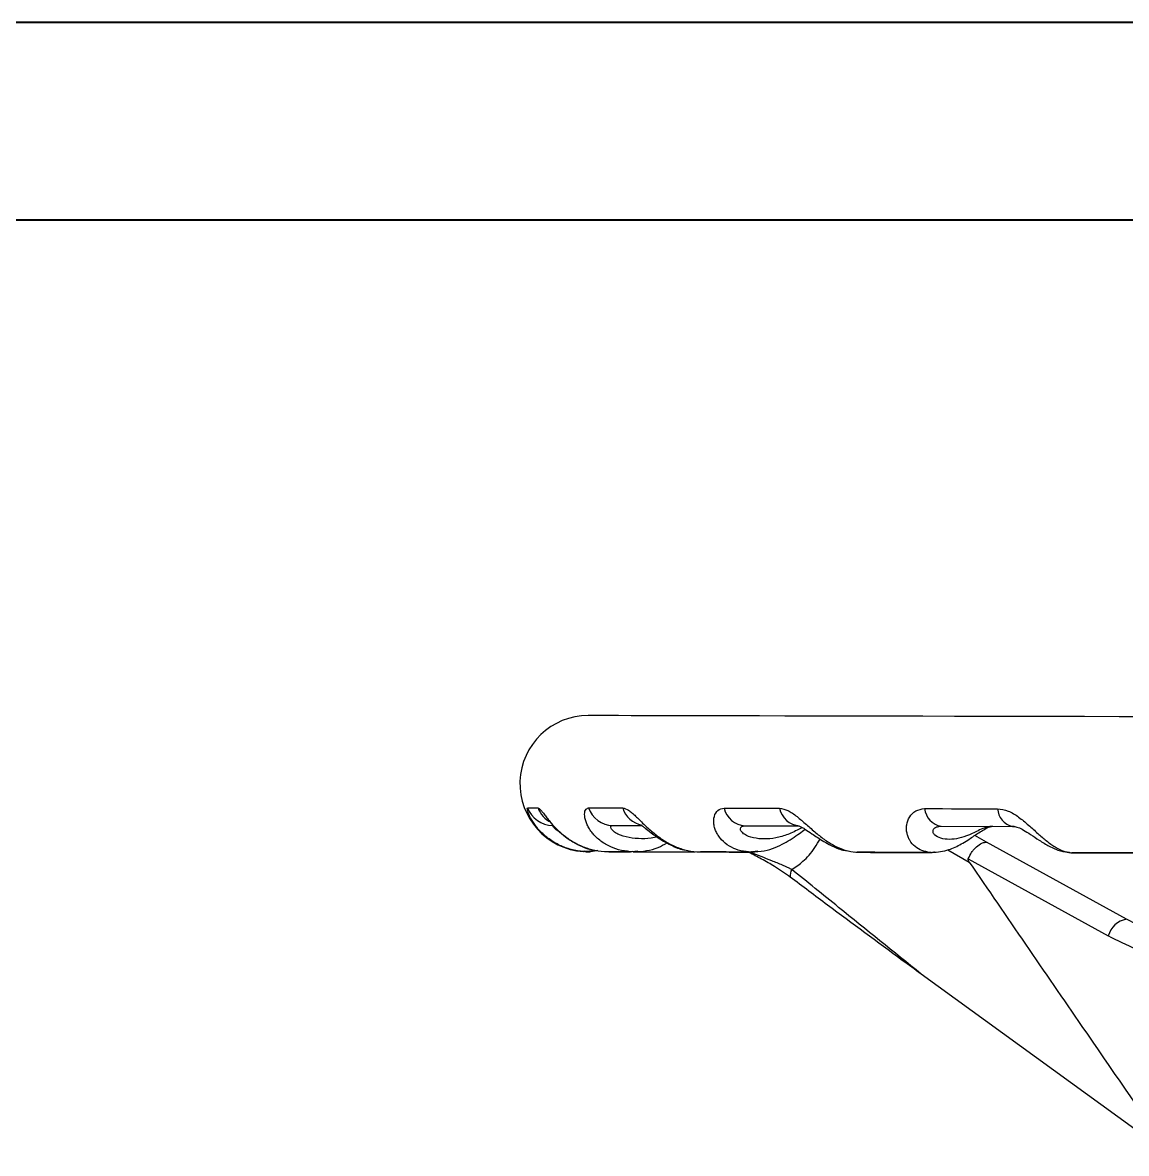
# Model space of a CAD drawing. Header units: millimetres. Extents: x 1890 to 4327, y 775 to 2498.
# Drawn here: x 2383.4 to 2545.5, y 2331.8 to 2497.9 of the extents above; entities that cross this region are included whole.
import ezdxf

# ---------------------------------------------------------------- set-up
doc = ezdxf.new("R2010")
doc.units = ezdxf.units.MM
doc.layers.add('AM_BOR', color=7, linetype='Continuous', lineweight=50)
doc.layers.add('粗实线', color=7, linetype='Continuous', lineweight=40)

# ---------------------------------------------------------------- blocks, each defined once
blk = doc.blocks.new('rA3')
at = {"layer": '粗实线'}
for p, q in [((753.384, 421.26), (333.384, 421.26)), ((748.384, 416.26), (358.384, 416.26))]:
    blk.add_line(p, q, dxfattribs=at)

msp = doc.modelspace()

# ---------------------------------------------------------------- linework, layer by layer
at = {"color": 7, "linetype": 'Continuous', "lineweight": 25}
for p, q in [((2470.055, 2379.958), (2474.301, 2379.949)), ((2489.515, 2379.916), (2497.482, 2379.899)), ((2497.403, 2379.899), (2497.461, 2379.899)), ((2518.329, 2379.854), (2528.811, 2379.832)), ((2528.811, 2379.832), (2529.291, 2379.762)), ((2525.007, 2377.49), (2523.256, 2378.497)), ((2545.531, 2366.192), (2525.007, 2377.49)), ((2465.769, 2376.128), (2465.816, 2376.127)), ((2465.816, 2376.127), (2465.917, 2376.187)), ((2465.968, 2376.129), (2465.902, 2376.129)), ((2466.019, 2376.114), (2465.917, 2376.187)), ((2466.018, 2376.114), (2465.97, 2376.115)), ((2467.906, 2376.272), (2466.018, 2376.114)), ((2466.25, 2376.116), (2466.547, 2376.14)), ((2466.503, 2376.101), (2467.699, 2376.306)), ((2472.694, 2376.106), (2472.992, 2376.172)), ((2473.775, 2376.18), (2472.901, 2376.095)), ((2472.901, 2376.095), (2472.992, 2376.172)), ((2473.072, 2376.087), (2473.276, 2376.087)), ((2482.914, 2376.066), (2483.235, 2376.065)), ((2490.049, 2376.064), (2490.532, 2376.134)), ((2491.402, 2376.192), (2490.241, 2376.055)), ((2490.241, 2376.055), (2490.532, 2376.134)), ((2505.552, 2376.067), (2505.784, 2376.029)), ((2516.689, 2376.004), (2517.325, 2376.077)), ((2519.317, 2376.392), (2522.449, 2374.591)), ((2537.597, 2375.949), (2538.258, 2375.947)), ((2522.301, 2375.061), (2542.87, 2363.731)), ((2551.681, 2331.785), (2515.392, 2358.116))]:
    msp.add_line(p, q, dxfattribs=at)
at = {"color": 7, "linetype": 'Continuous', "lineweight": 25, "flags": 128}
for points in [[(2545.822, 2395.933), (2539.365, 2395.946), (2533.104, 2395.96), (2527.054, 2395.973), (2521.226, 2395.985), (2515.636, 2395.997), (2510.294, 2396.008), (2505.213, 2396.019), (2500.404, 2396.029), (2495.879, 2396.039), (2491.647, 2396.048), (2487.718, 2396.056), (2484.1, 2396.064), (2480.802, 2396.071), (2477.83, 2396.077), (2475.193, 2396.083), (2472.895, 2396.088), (2470.942, 2396.092), (2469.338, 2396.095), (2468.087, 2396.098), (2467.191, 2396.1), (2466.653, 2396.101), (2466.473, 2396.101)], [(2551.025, 2395.92), (2544.485, 2395.934), (2538.126, 2395.947), (2531.962, 2395.961), (2526.007, 2395.973), (2520.273, 2395.986), (2514.774, 2395.998), (2509.521, 2396.009), (2504.525, 2396.019), (2499.799, 2396.03), (2495.351, 2396.039), (2491.193, 2396.048), (2487.333, 2396.056), (2483.779, 2396.064), (2480.54, 2396.071), (2477.623, 2396.077), (2475.033, 2396.083), (2472.777, 2396.088), (2470.86, 2396.092), (2469.285, 2396.095), (2468.057, 2396.098), (2467.178, 2396.1), (2466.649, 2396.101), (2466.473, 2396.101)], [(2457.553, 2382.561), (2457.687, 2382.561), (2457.838, 2382.561), (2458.006, 2382.56), (2458.191, 2382.56), (2458.394, 2382.559), (2458.614, 2382.559), (2458.85, 2382.558), (2459.104, 2382.558)], [(2466.53, 2382.542), (2467.101, 2382.54), (2467.688, 2382.539), (2468.292, 2382.538), (2468.911, 2382.537), (2469.547, 2382.535), (2470.199, 2382.534), (2470.867, 2382.532), (2471.55, 2382.531)], [(2486.428, 2382.499), (2487.398, 2382.497), (2488.381, 2382.495), (2489.379, 2382.493), (2490.39, 2382.49), (2491.416, 2382.488), (2492.455, 2382.486), (2493.508, 2382.484), (2494.575, 2382.481)], [(2515.892, 2382.436), (2517.193, 2382.433), (2518.506, 2382.43), (2519.83, 2382.427), (2521.165, 2382.424), (2522.51, 2382.422), (2523.866, 2382.419), (2525.233, 2382.416), (2526.61, 2382.413)], [(2466.438, 2376.101), (2466.452, 2376.101), (2466.48, 2376.101), (2466.518, 2376.101), (2466.568, 2376.101), (2466.628, 2376.101), (2466.699, 2376.101), (2466.782, 2376.101)], [(2469.488, 2376.095), (2469.881, 2376.094), (2470.296, 2376.093), (2470.735, 2376.092), (2471.197, 2376.091), (2471.682, 2376.09), (2472.19, 2376.089), (2472.69, 2376.088)], [(2473.193, 2376.087), (2474.151, 2376.085), (2476.274, 2376.081), (2478.645, 2376.076), (2481.261, 2376.07), (2482.174, 2376.068)], [(2482.773, 2376.067), (2484.117, 2376.064), (2487.209, 2376.057), (2490.242, 2376.051)], [(2506.144, 2376.016), (2506.506, 2376.015), (2506.869, 2376.014), (2507.234, 2376.014), (2507.6, 2376.013), (2507.968, 2376.012), (2508.337, 2376.011), (2508.707, 2376.01), (2509.079, 2376.01)], [(2509.079, 2376.01), (2510.039, 2376.008), (2511.009, 2376.006), (2511.987, 2376.003), (2512.974, 2376.001), (2513.97, 2375.999), (2514.975, 2375.997), (2515.988, 2375.995), (2517.01, 2375.993)]]:
    msp.add_lwpolyline(points, dxfattribs=at)
at = {"color": 7, "linetype": 'Continuous', "lineweight": 25}
for centre, radius, start, end in [((2466.452, 2386.101), 10, 89.87751, 266.08698), ((2461.287, 2383.967), 3.99, 200.62584, 269.83577), ((2462.837, 2383.946), 3.982, 200.40704, 242.91419), ((2470.125, 2383.75), 3.793, 198.57422, 268.9394), ((2475.106, 2383.659), 3.731, 197.60616, 258.75408), ((2489.729, 2383.308), 3.399, 193.76926, 266.38233), ((2497.763, 2383.142), 3.255, 191.71062, 265.05504), ((2518.811, 2382.751), 2.936, 186.15778, 260.55338), ((2529.416, 2382.577), 2.811, 183.34508, 257.57607), ((2466.452, 2386.101), 10, 267.23859, 269.87751), ((2466.696, 2467.125), 91.024, 269.83269, 269.88273), ((2498.066, 2372.625), 1.913, 152.36136, 187.28594), ((2546.199, 2362.8), 3.457, 101.14062, 164.37777)]:
    msp.add_arc(centre, radius, start, end, dxfattribs=at)
for points, knots in [([(2465.816, 2376.127), (2465.194, 2376.206), (2463.984, 2376.359), (2462.257, 2377.01), (2460.977, 2377.766), (2460.083, 2378.48), (2459.49, 2379.041), (2458.97, 2379.628), (2458.367, 2380.44), (2457.826, 2381.411), (2457.497, 2382.357), (2457.534, 2382.493), (2457.553, 2382.561)], [0, 0, 0, 0, 0.1281513, 0.2496843, 0.3801441, 0.4411883, 0.4997197, 0.5635694, 0.6245897, 0.7496425, 0.8750065, 1, 1, 1, 1]), ([(2459.104, 2382.558), (2459.224, 2382.492), (2459.402, 2382.395), (2459.81, 2381.868), (2460.172, 2381.386), (2460.607, 2380.822), (2461.1, 2380.228), (2461.665, 2379.612), (2462.477, 2378.827), (2463.415, 2378.084), (2464.454, 2377.439), (2465.56, 2376.88), (2467.034, 2376.34), (2468.243, 2376.192), (2468.863, 2376.116)], [0, 0, 0, 0, 0.1244726, 0.1859089, 0.2498878, 0.3111053, 0.3751889, 0.4362181, 0.5000981, 0.6195311, 0.6833816, 0.7502528, 0.8718565, 1, 1, 1, 1]), ([(2472.694, 2376.106), (2472.103, 2376.18), (2470.951, 2376.324), (2469.353, 2376.966), (2468.207, 2377.719), (2467.446, 2378.434), (2466.964, 2378.997), (2466.567, 2379.586), (2466.157, 2380.402), (2465.901, 2381.381), (2465.996, 2382.337), (2466.352, 2382.473), (2466.53, 2382.542)], [0, 0, 0, 0, 0.1280635, 0.2496605, 0.3801541, 0.4411983, 0.4997165, 0.5635714, 0.6245804, 0.7496419, 0.8750131, 1, 1, 1, 1]), ([(2471.55, 2382.531), (2471.823, 2382.464), (2472.231, 2382.365), (2472.9, 2381.832), (2473.433, 2381.345), (2474.013, 2380.777), (2474.622, 2380.178), (2475.279, 2379.559), (2476.177, 2378.77), (2477.157, 2378.026), (2478.204, 2377.382), (2479.293, 2376.826), (2480.712, 2376.292), (2481.84, 2376.153), (2482.419, 2376.082)], [0, 0, 0, 0, 0.12447781, 0.18589566, 0.24987596, 0.31109782, 0.37520407, 0.4362225, 0.50010716, 0.61952435, 0.68338488, 0.75027631, 0.87194143, 1, 1, 1, 1]), ([(2490.049, 2376.064), (2489.529, 2376.134), (2488.516, 2376.269), (2487.157, 2376.903), (2486.226, 2377.653), (2485.651, 2378.368), (2485.313, 2378.932), (2485.07, 2379.524), (2484.881, 2380.343), (2484.931, 2381.328), (2485.447, 2382.292), (2486.101, 2382.43), (2486.428, 2382.499)], [0, 0, 0, 0, 0.12798414, 0.24964221, 0.38016298, 0.44120626, 0.49971221, 0.56357312, 0.62457328, 0.74964181, 0.87501882, 1, 1, 1, 1]), ([(2494.575, 2382.481), (2494.985, 2382.414), (2495.596, 2382.314), (2496.482, 2381.775), (2497.149, 2381.285), (2497.834, 2380.712), (2498.516, 2380.11), (2499.218, 2379.487), (2500.136, 2378.695), (2501.089, 2377.95), (2502.066, 2377.308), (2503.06, 2376.754), (2504.321, 2376.226), (2505.288, 2376.095), (2505.784, 2376.029)], [0, 0, 0, 0, 0.124482, 0.1858845, 0.2498661, 0.3110911, 0.3752157, 0.4362261, 0.5001158, 0.6195186, 0.6833865, 0.7502937, 0.8720137, 1, 1, 1, 1]), ([(2516.689, 2376.004), (2516.277, 2376.07), (2515.473, 2376.197), (2514.451, 2376.825), (2513.803, 2377.572), (2513.456, 2378.287), (2513.288, 2378.852), (2513.216, 2379.445), (2513.265, 2380.268), (2513.621, 2381.258), (2514.527, 2382.228), (2515.437, 2382.367), (2515.892, 2382.436)], [0, 0, 0, 0, 0.1279194, 0.2496295, 0.3801702, 0.4412122, 0.4997079, 0.5635745, 0.6245684, 0.7496421, 0.8750234, 1, 1, 1, 1]), ([(2526.61, 2382.413), (2527.129, 2382.342), (2528.168, 2382.199), (2529.725, 2381.224), (2531.169, 2380.026), (2532.508, 2378.791), (2533.803, 2377.661), (2535.034, 2376.773), (2536.247, 2376.147), (2536.983, 2376.022), (2537.36, 2375.959)], [0, 0, 0, 0, 0.12462724, 0.24971044, 0.37492504, 0.49974572, 0.61927373, 0.75001975, 0.87192117, 1, 1, 1, 1]), ([(2461.019, 2380.338), (2461.016, 2380.338), (2460.982, 2380.34), (2461.053, 2380.24), (2461.234, 2380.018), (2461.558, 2379.673), (2462.169, 2379.075), (2463.202, 2378.183), (2464.878, 2377.179), (2466.22, 2376.521), (2466.996, 2376.421), (2467.008, 2376.419)], [0, 0, 0, 0, 0.0081114, 0.0768965, 0.1482933, 0.2252732, 0.308902, 0.5022082, 0.7321601, 0.9958891, 1, 1, 1, 1]), ([(2462.28, 2379.032), (2462.218, 2379.063), (2461.905, 2379.216), (2461.518, 2379.551), (2461.233, 2379.905), (2461.261, 2379.953), (2461.276, 2379.977)], [0, 0, 0, 0, 0.0737246, 0.3731715, 0.686422, 1, 1, 1, 1]), ([(2476.58, 2378.278), (2476.454, 2378.242), (2475.7, 2378.026), (2474.299, 2377.985), (2472.463, 2378.121), (2471.033, 2378.555), (2470.17, 2379.087), (2469.794, 2379.529), (2469.761, 2379.887), (2469.957, 2379.934), (2470.055, 2379.958)], [0, 0, 0, 0, 0.0384572, 0.2309424, 0.4234302, 0.6153121, 0.715823, 0.807692, 0.9037958, 1, 1, 1, 1]), ([(2474.277, 2380.034), (2474.273, 2380.031), (2474.265, 2380.025), (2474.467, 2379.874), (2474.913, 2379.522), (2475.61, 2378.968), (2476.881, 2378.027), (2478.488, 2377.105), (2479.995, 2376.443), (2480.739, 2376.356), (2480.846, 2376.343)], [0, 0, 0, 0, 0.0566036, 0.1417938, 0.2232337, 0.3716522, 0.4790812, 0.7518494, 0.9644763, 1, 1, 1, 1]), ([(2497.975, 2379.635), (2497.841, 2379.58), (2497.462, 2379.425), (2496.713, 2379.028), (2495.516, 2378.503), (2494.025, 2378.076), (2492.326, 2377.926), (2490.726, 2378.087), (2489.544, 2378.515), (2488.931, 2379.047), (2488.777, 2379.489), (2488.987, 2379.846), (2489.339, 2379.893), (2489.515, 2379.916)], [0, 0, 0, 0, 0.03766201, 0.10619711, 0.17487785, 0.31226406, 0.44993761, 0.58761295, 0.72485502, 0.79674458, 0.86245319, 0.93119068, 1, 1, 1, 1]), ([(2490.477, 2376.05), (2491.099, 2376.087), (2492.271, 2376.158), (2493.884, 2376.675), (2495.25, 2377.316), (2496.441, 2378.036), (2497.5, 2378.782), (2498.089, 2379.203), (2498.366, 2379.401)], [0, 0, 0, 0, 0.2160598, 0.4068002, 0.5722695, 0.7235056, 0.870023, 1, 1, 1, 1]), ([(2497.048, 2379.939), (2497.096, 2379.951), (2497.188, 2379.976), (2497.496, 2379.885), (2497.9, 2379.688), (2498.504, 2379.323), (2499.252, 2378.808), (2500.496, 2377.95), (2502.007, 2377.058), (2503.546, 2376.368), (2504.37, 2376.273), (2504.606, 2376.246)], [0, 0, 0, 0, 0.0795455, 0.1530718, 0.2224941, 0.2889953, 0.4105927, 0.4994512, 0.7335913, 0.9237047, 1, 1, 1, 1]), ([(2516.982, 2375.993), (2517.81, 2376.076), (2519.268, 2376.222), (2521.018, 2377.069), (2522.401, 2377.906), (2523.463, 2378.642), (2524.414, 2379.261), (2525.069, 2379.62), (2525.562, 2379.81), (2525.754, 2379.829), (2525.854, 2379.838)], [0, 0, 0, 0, 0.2415564, 0.4249346, 0.5252436, 0.6744027, 0.7537852, 0.8323048, 0.9129608, 1, 1, 1, 1]), ([(2525.871, 2379.838), (2525.607, 2379.815), (2525.081, 2379.77), (2524.205, 2379.417), (2523.311, 2378.976), (2522.179, 2378.443), (2520.899, 2378.02), (2519.512, 2377.867), (2518.262, 2378.028), (2517.407, 2378.455), (2517.085, 2378.986), (2517.165, 2379.428), (2517.603, 2379.785), (2518.087, 2379.831), (2518.329, 2379.854)], [0, 0, 0, 0, 0.0625989, 0.1249044, 0.1872263, 0.2496806, 0.3746119, 0.4998044, 0.6249986, 0.7497987, 0.815171, 0.8749227, 0.9374287, 1, 1, 1, 1]), ([(2528.483, 2379.871), (2528.643, 2379.874), (2528.973, 2379.879), (2529.625, 2379.689), (2530.471, 2379.279), (2531.537, 2378.6), (2532.801, 2377.727), (2534.263, 2376.838), (2535.799, 2376.148), (2536.81, 2376.048), (2537.279, 2376.002)], [0, 0, 0, 0, 0.0763522, 0.1570102, 0.2470379, 0.356597, 0.4925526, 0.6555134, 0.8402738, 1, 1, 1, 1]), ([(2473.26, 2376.087), (2474.463, 2376.176), (2476.173, 2376.302), (2477.63, 2377.161), (2478.062, 2377.415)], [0, 0, 0, 0, 0.7035476, 1, 1, 1, 1]), ([(2496.372, 2373.512), (2496.675, 2373.698), (2497.243, 2374.046), (2498.094, 2374.743), (2499.298, 2375.892), (2500.039, 2377.127), (2500.544, 2377.971)], [0, 0, 0, 0, 0.18369133, 0.34422859, 0.55221589, 1, 1, 1, 1]), ([(2522.301, 2375.061), (2522.453, 2375.383), (2522.688, 2375.877), (2523.135, 2376.456), (2523.628, 2376.964), (2524.214, 2377.355), (2524.686, 2377.484), (2524.917, 2377.495), (2524.984, 2377.491), (2525.007, 2377.49)], [0, 0, 0, 0, 0.23899542, 0.36783236, 0.49967813, 0.74897246, 0.92468056, 0.97394084, 1, 1, 1, 1]), ([(2468.863, 2376.116), (2469.408, 2376.115), (2470.499, 2376.112), (2471.962, 2376.108), (2472.694, 2376.106)], [0, 0, 0, 0, 0.4994057, 1, 1, 1, 1]), ([(2472.901, 2376.095), (2472.171, 2376.097), (2470.71, 2376.1), (2469.62, 2376.103), (2469.074, 2376.105)], [0, 0, 0, 0, 0.4994071, 1, 1, 1, 1]), ([(2482.419, 2376.082), (2483.606, 2376.079), (2485.982, 2376.074), (2488.692, 2376.068), (2490.049, 2376.064)], [0, 0, 0, 0, 0.4994067, 1, 1, 1, 1]), ([(2490.241, 2376.055), (2488.888, 2376.058), (2486.305, 2376.063), (2484.039, 2376.069), (2482.959, 2376.071)], [0, 0, 0, 0, 0.523527, 1, 1, 1, 1]), ([(2496.169, 2372.383), (2495.418, 2372.906), (2494.133, 2373.803), (2491.996, 2375.011), (2490.717, 2375.669), (2490.099, 2375.987)], [0, 0, 0, 0, 0.4211571, 0.7205143, 1, 1, 1, 1]), ([(2490.252, 2376.053), (2491.322, 2375.64), (2492.942, 2375.015), (2494.724, 2374.289), (2495.572, 2373.907), (2495.978, 2373.712), (2496.19, 2373.606), (2496.298, 2373.551), (2496.353, 2373.523), (2496.367, 2373.516), (2496.37, 2373.514), (2496.371, 2373.513), (2496.372, 2373.513), (2496.372, 2373.512)], [0, 0, 0, 0, 0.4919756, 0.7448976, 0.8717536, 0.9356326, 0.967738, 0.991593, 0.9977244, 0.9993421, 0.9997898, 0.9999241, 1, 1, 1, 1]), ([(2505.784, 2376.029), (2507.531, 2376.025), (2511.029, 2376.017), (2514.801, 2376.008), (2516.689, 2376.004)], [0, 0, 0, 0, 0.4994076, 1, 1, 1, 1]), ([(2516.847, 2375.996), (2514.967, 2376), (2511.203, 2376.008), (2507.711, 2376.016), (2505.964, 2376.02)], [0, 0, 0, 0, 0.4994087, 1, 1, 1, 1]), ([(2516.847, 2375.996), (2517.001, 2376.006), (2517.184, 2376.018), (2517.306, 2376.068), (2517.325, 2376.077)], [0, 0, 0, 0, 0.8392278, 1, 1, 1, 1]), ([(2537.167, 2375.983), (2537.074, 2375.989), (2536.942, 2375.997), (2536.8, 2376.026), (2536.758, 2376.035)], [0, 0, 0, 0, 0.7059466, 1, 1, 1, 1]), ([(2537.36, 2375.959), (2540.976, 2375.951), (2548.243, 2375.935), (2559.864, 2375.909), (2571.98, 2375.883), (2580.4, 2375.865), (2584.63, 2375.856)], [0, 0, 0, 0, 0.2462727, 0.4950304, 0.7462729, 1, 1, 1, 1]), ([(2584.635, 2375.849), (2581.432, 2375.856), (2575.014, 2375.87), (2566.278, 2375.889), (2558.358, 2375.906), (2551.226, 2375.921), (2544.241, 2375.936), (2539.745, 2375.946), (2537.498, 2375.951)], [0, 0, 0, 0, 0.19237286, 0.38549459, 0.53836149, 0.69122839, 0.8456142, 1, 1, 1, 1]), ([(2522.449, 2374.591), (2522.419, 2374.637), (2522.358, 2374.731), (2522.3, 2374.861), (2522.283, 2374.968), (2522.288, 2375.025), (2522.298, 2375.053), (2522.301, 2375.061)], [0, 0, 0, 0, 0.33257121, 0.68796459, 0.83138137, 0.94978396, 1, 1, 1, 1]), ([(2522.449, 2374.591), (2527.963, 2366.529), (2537.679, 2352.324), (2547.455, 2338.185), (2551.682, 2332.071)], [0, 0, 0, 0, 0.5675786, 1, 1, 1, 1]), ([(2515.392, 2358.116), (2514.467, 2358.793), (2509.844, 2362.175), (2503.394, 2366.933), (2497.991, 2371.008), (2496.169, 2372.383)], [0, 0, 0, 0, 0.14213623, 0.71070448, 1, 1, 1, 1]), ([(2515.392, 2358.116), (2511.349, 2361.386), (2505.008, 2366.516), (2498.67, 2371.651), (2496.372, 2373.512)], [0, 0, 0, 0, 0.6374709, 1, 1, 1, 1]), ([(2562.003, 2361.878), (2560.662, 2361.926), (2557.924, 2362.026), (2553.801, 2362.831), (2549.607, 2364.135), (2546.907, 2365.498), (2545.531, 2366.192)], [0, 0, 0, 0, 0.2354209, 0.48057, 0.7354347, 1, 1, 1, 1]), ([(2560.359, 2359.165), (2558.837, 2359.224), (2555.804, 2359.342), (2551.341, 2360.253), (2546.993, 2361.644), (2544.244, 2363.036), (2542.87, 2363.731)], [0, 0, 0, 0, 0.2514799, 0.5012785, 0.7507527, 1, 1, 1, 1])]:
    msp.add_open_spline(points, degree=3, knots=knots, dxfattribs=at)

# ---------------------------------------------------------------- block references
at = {"layer": 'AM_BOR', "xscale": 5.80078125, "yscale": 5.80078125, "zscale": 5.80078125}
msp.add_blockref('rA3', (-43.587, 54.271), dxfattribs=at)

doc.saveas('drawing.dxf')
